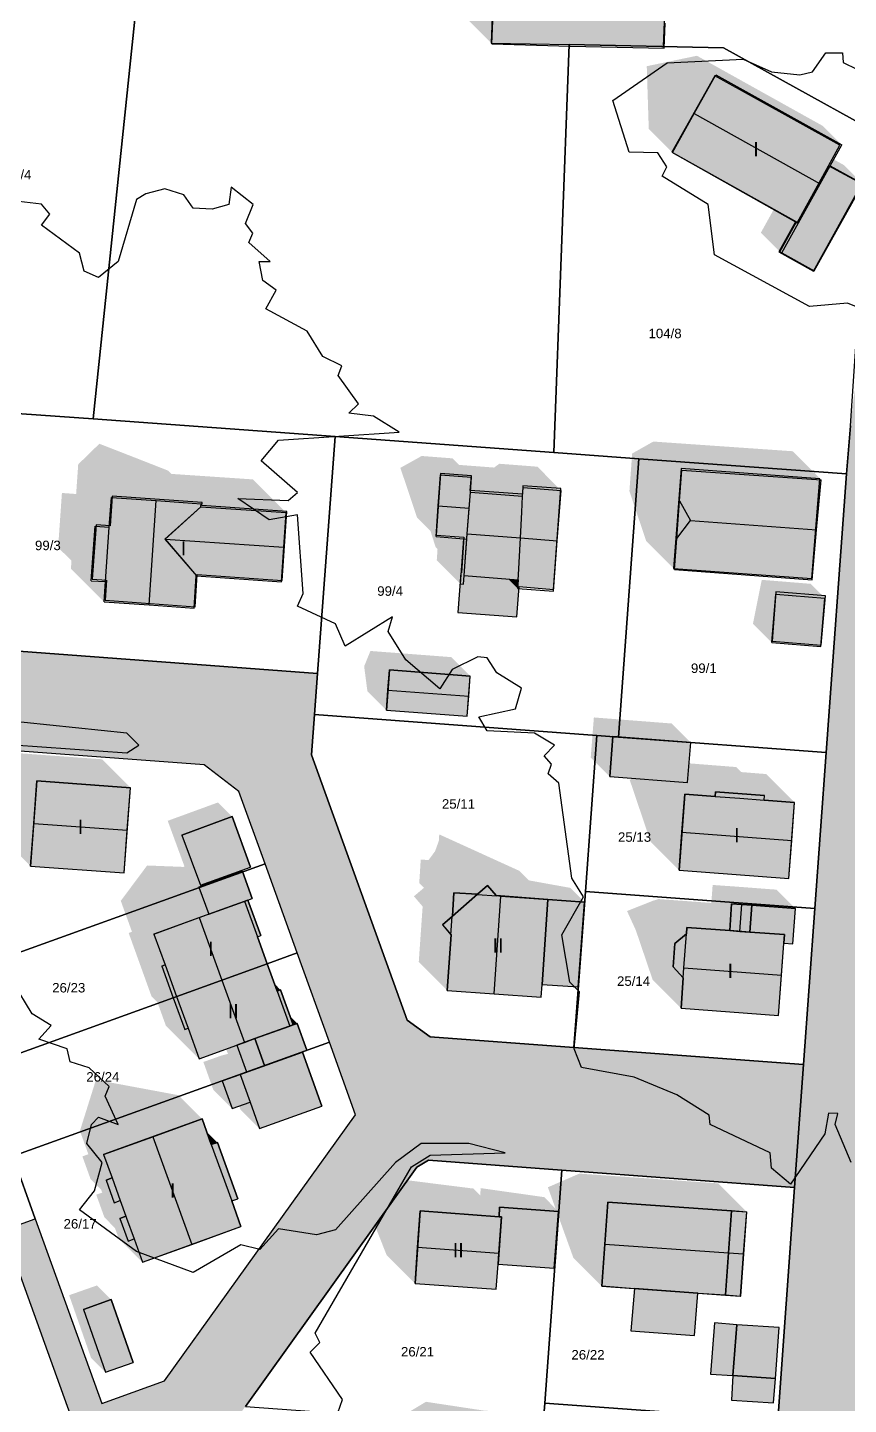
# Model space of a CAD drawing. Header units: millimetres. Extents: x 238 to 3518, y -74 to 2735.
# Drawn here: x 1671 to 1757.6, y 895.7 to 1040.9 of the extents above; entities that cross this region are included whole.
import ezdxf
from ezdxf.enums import TextEntityAlignment as Align

# ---------------------------------------------------------------- set-up
doc = ezdxf.new("R2010")
doc.units = ezdxf.units.MM
for name, color, linetype in [('LP_Flurstueck_bez', 7, 'Continuous'), ('LP_Flurstuecke', 8, 'Continuous'), ('LP_Gebaeude_Dachaufsicht', 9, 'Continuous'), ('LP_Gebaeude_Dachschatten', 253, 'Continuous'), ('LP_Gebaeude_F', 254, 'Continuous'), ('LP_Gebaeude_Geschosszahl', 7, 'Continuous'), ('LP_Gebaeude_Schatten', 7, 'Continuous'), ('LP_Gebaeude_U', 7, 'Continuous'), ('LP_Topographie_Hoehenlinien', 8, 'Continuous'), ('LP_Verkehr_Strassen', 9, 'Continuous')]:
    doc.layers.add(name, color=color, linetype=linetype)
doc.styles.get("Standard").update_dxf_attribs({"font": 'arial.ttf'})

msp = doc.modelspace()

# ---------------------------------------------------------------- hatches: boundary and pattern name
at = {"layer": 'LP_Gebaeude_Dachschatten'}
for points in [[(1717.62, 990.21), (1717.75, 991.92), (1717.75, 991.92), (1717.86, 993.47), (1714.61, 993.72), (1714.36, 990.47)], [(1754.73, 993.22), (1740.04, 994.24), (1739.81, 990.98), (1740.97, 988.91), (1754.25, 987.95)], [(1723.02, 987.08), (1723.16, 989.8), (1723.25, 991.5), (1723.25, 991.5), (1717.75, 991.92), (1717.75, 991.92), (1717.41, 987.51)], [(1726.9, 986.78), (1727.31, 992.09), (1723.3, 992.4), (1723.25, 991.5), (1723.25, 991.5), (1723.16, 989.8), (1723.02, 987.08)], [(1684.61, 991.01), (1679.88, 991.34), (1679.66, 988.21), (1679.26, 982.47), (1679.26, 982.47), (1679.11, 980.34), (1683.86, 980.01)], [(1698.07, 986.1), (1698.31, 989.75), (1689.33, 990.35), (1685.54, 986.95)], [(1739.81, 990.98), (1739.52, 987.03), (1740.97, 988.91)], [(1717.73, 972.51), (1709.2, 973.16), (1709.04, 971.04), (1717.57, 970.39)], [(1681.89, 960.74), (1672.03, 961.46), (1671.69, 956.97), (1681.55, 956.25)], [(1751.64, 955.18), (1751.95, 959.18), (1748.73, 959.43), (1746.15, 959.63), (1743.57, 959.82), (1743.57, 959.82), (1740.36, 960.07), (1740.05, 956.07)], [(1720.96, 949.32), (1720.49, 949.36), (1720.49, 949.35), (1718.5, 949.49), (1718.49, 949.5), (1716.01, 949.67), (1715.85, 947.18), (1715.83, 947.17), (1715.7, 945.23), (1715.71, 945.23), (1715.3, 939.37), (1720.25, 939.02)], [(1745.3, 948.49), (1745.1, 945.67), (1746.16, 945.59), (1746.37, 948.41)], [(1750.56, 940.99), (1750.88, 945.25), (1747.22, 945.51), (1745.1, 945.67), (1740.58, 946), (1740.53, 945.33), (1740.27, 941.74)], [(1691.53, 940.45), (1686.75, 938.73), (1687.96, 935.37), (1689.12, 932.16), (1693.11, 933.6), (1693.91, 933.88)], [(1684.25, 923.94), (1679.06, 922.06), (1679.95, 919.59), (1680.81, 917.21), (1681.41, 915.55), (1681.48, 915.35), (1682.27, 913.16), (1682.27, 913.16), (1683.16, 910.7), (1688.35, 912.58)], [(1745.29, 916.13), (1732.24, 917.05), (1731.92, 912.61), (1744.98, 911.69)], [(1746.89, 916.02), (1745.29, 916.13), (1744.98, 911.69), (1746.57, 911.58)], [(1720.75, 911.67), (1721.03, 915.49), (1720.77, 915.51), (1712.46, 916.12), (1712.18, 912.3)]]:
    msp.add_hatch(color=253, dxfattribs=at).paths.add_polyline_path(points)
at = {"layer": 'LP_Gebaeude_F'}
for points in [[(1719.93, 1039.26), (1728.18, 1039.09), (1738.13, 1038.89), (1738.23, 1041.48), (1738.56, 1049.68), (1728.39, 1050.08), (1727.23, 1050.13), (1720.37, 1050.4)], [(1738.99, 1027.76), (1752.03, 1020.42), (1752.22, 1020.31), (1755.53, 1026.32), (1756.73, 1028.5), (1743.52, 1035.79)], [(1750.27, 1017.25), (1753.95, 1015.22), (1759.02, 1024.4), (1755.53, 1026.32), (1752.22, 1020.31), (1752.03, 1020.42)], [(1714.13, 987.38), (1717.07, 987.17), (1716.8, 983.4), (1716.72, 983.4), (1716.41, 979.21), (1722.65, 978.76), (1722.88, 981.95), (1726.52, 981.65), (1727.3, 992.28), (1723.29, 992.58), (1723.23, 991.68), (1717.73, 992.09), (1717.86, 993.64), (1714.6, 993.88)], [(1739.18, 983.86), (1753.76, 982.79), (1754.6, 993.31), (1739.97, 994.41)], [(1677.86, 982.73), (1679.36, 982.63), (1679.21, 980.5), (1688.7, 979.83), (1688.92, 983.21), (1697.9, 982.58), (1698.4, 989.88), (1689.42, 990.5), (1689.44, 990.83), (1679.97, 991.49), (1679.75, 988.36), (1678.26, 988.47)], [(1749.56, 976.18), (1754.76, 975.78), (1755.21, 980.98), (1749.96, 981.4)], [(1708.88, 968.93), (1717.41, 968.28), (1717.73, 972.51), (1709.2, 973.16)], [(1732.44, 961.92), (1740.65, 961.3), (1740.99, 965.51), (1732.77, 966.15)], [(1671.35, 952.48), (1681.21, 951.76), (1681.89, 960.74), (1672.03, 961.46)], [(1739.75, 952.06), (1751.32, 951.17), (1751.95, 959.18), (1748.73, 959.43), (1748.77, 959.92), (1743.61, 960.32), (1743.57, 959.82), (1740.36, 960.07)], [(1687.32, 955.75), (1689.26, 950.46), (1694.56, 952.38), (1692.63, 957.69)], [(1689.11, 950.26), (1690.15, 947.4), (1694.28, 948.9), (1694.73, 949.06), (1693.7, 951.92)], [(1714.79, 946.29), (1715.71, 945.23), (1715.3, 939.37), (1725.2, 938.67), (1725.31, 939.99), (1725.92, 948.97), (1720.48, 949.36), (1719.56, 950.43), (1718.5, 949.5), (1715.85, 947.18)], [(1715.85, 947.18), (1718.5, 949.5), (1716.01, 949.67)], [(1684.37, 945.31), (1685.55, 942.05), (1685.2, 941.93), (1686.4, 938.6), (1696.32, 942.18), (1695.29, 945.02), (1695.64, 945.15), (1694.28, 948.9), (1690.15, 947.4)], [(1725.31, 939.99), (1729.13, 939.73), (1729.78, 948.68), (1725.92, 948.97)], [(1745.1, 945.67), (1747.22, 945.51), (1747.43, 948.34), (1745.3, 948.49)], [(1747.22, 945.51), (1750.88, 945.25), (1750.81, 944.36), (1751.75, 944.29), (1752.03, 947.99), (1747.43, 948.34)], [(1739.14, 941.85), (1740.2, 940.7), (1739.97, 937.49), (1750.23, 936.73), (1750.88, 945.25), (1747.22, 945.51), (1745.1, 945.67), (1740.58, 946), (1740.53, 945.33), (1739.32, 944.3)], [(1686.4, 938.6), (1687.61, 935.24), (1687.96, 935.37), (1689.12, 932.16), (1693.11, 933.6), (1695.01, 934.28), (1699.06, 935.73), (1697.72, 939.42), (1697.37, 939.29), (1696.32, 942.18)], [(1695.01, 934.28), (1696.02, 931.46), (1700.05, 932.85), (1700.51, 933.06), (1699.49, 935.89), (1699.06, 935.73)], [(1693.11, 933.6), (1694.13, 930.78), (1696.02, 931.46), (1695.01, 934.28)], [(1691.58, 929.82), (1692.62, 926.91), (1694.5, 927.58), (1695.5, 924.8), (1702.09, 927.16), (1700.05, 932.85)], [(1679.06, 922.06), (1679.95, 919.59), (1679.32, 919.37), (1680.18, 916.98), (1680.81, 917.21), (1681.41, 915.55), (1680.78, 915.33), (1681.64, 912.94), (1682.27, 913.16), (1683.16, 910.7), (1693.54, 914.46), (1692.57, 917.17), (1693.21, 917.4), (1691.06, 923.34), (1690.42, 923.11), (1689.45, 925.82)], [(1720.67, 910.52), (1726.59, 910.08), (1727.03, 916.07), (1720.83, 916.52), (1720.77, 915.51), (1721.03, 915.49)], [(1731.6, 908.21), (1735.05, 907.95), (1741.72, 907.46), (1744.66, 907.26), (1745.3, 916.11), (1732.24, 917.05)], [(1711.91, 908.47), (1720.47, 907.85), (1720.67, 910.52), (1721.03, 915.49), (1720.77, 915.51), (1712.46, 916.12)], [(1744.66, 907.26), (1746.26, 907.14), (1746.9, 915.99), (1745.3, 916.11)], [(1734.67, 903.48), (1741.37, 902.97), (1741.72, 907.46), (1735.05, 907.95)], [(1676.92, 905.73), (1679.24, 899.1), (1682.18, 900.13), (1679.86, 906.76)], [(1743.08, 898.92), (1745.44, 898.75), (1745.85, 904.11), (1743.5, 904.32)], [(1745.44, 898.75), (1749.94, 898.45), (1750.33, 903.83), (1745.85, 904.11)], [(1745.27, 896.17), (1749.71, 895.87), (1749.94, 898.45), (1745.44, 898.75)]]:
    msp.add_hatch(color=254, dxfattribs=at).paths.add_polyline_path(points)
at = {"layer": 'LP_Gebaeude_Schatten'}
for points in [[(1726.03, 1085.9), (1726.07, 1098.79), (1727.54, 1101.64), (1730.69, 1101.53), (1737.66, 1098.88), (1743.66, 1092.88), (1739.19, 1093.03), (1736.04, 1093.14), (1731.57, 1093.29), (1731.02, 1077.02), (1729.7, 1077.06), (1729.68, 1076.61), (1728.53, 1049.91), (1727.39, 1049.96), (1720.49, 1050.26), (1720.01, 1039.18), (1716.51, 1042.68), (1712.99, 1057.76), (1719.89, 1057.46), (1721.03, 1057.41), (1725.72, 1057.24), (1726.51, 1075.66), (1727.41, 1075.6), (1727.95, 1083.98), (1723.46, 1084.27), (1723.6, 1086.41), (1723.63, 1086.8), (1725.95, 1085.98), (1726.03, 1085.9)], [(1736.35, 1036.82), (1741.64, 1037.92), (1754.92, 1030.52), (1756.92, 1028.52), (1743.64, 1035.92), (1741.35, 1031.82), (1739.06, 1027.71), (1736.56, 1030.21), (1736.35, 1036.82)], [(1759.13, 1024.4), (1755.69, 1026.32), (1756.07, 1026.99), (1757.13, 1026.4), (1759.13, 1024.4)], [(1754.63, 1024.41), (1755.69, 1026.32), (1752.34, 1020.31), (1754.63, 1024.41)], [(1749.76, 1021.74), (1752.14, 1020.42), (1750.38, 1017.26), (1748.38, 1019.26), (1749.76, 1021.74)], [(1678.61, 997.01), (1682.23, 995.6), (1685.85, 994.18), (1685.85, 994.18), (1686.2, 993.83), (1694.81, 993.25), (1698.31, 989.75), (1689.33, 990.35), (1689.33, 990.35), (1689.35, 990.68), (1684.61, 991.01), (1679.88, 991.34), (1679.66, 988.21), (1678.16, 988.32), (1677.76, 982.57), (1679.26, 982.47), (1679.11, 980.34), (1675.61, 983.84), (1675.67, 984.67), (1674.26, 986.07), (1674.66, 991.82), (1676.16, 991.71), (1676.38, 994.84), (1678.61, 997.01), (1678.61, 997.01), (1678.61, 997.01), (1678.61, 997.01)], [(1734.52, 992.03), (1734.81, 995.98), (1737.04, 997.24), (1751.73, 996.22), (1754.73, 993.22), (1740.04, 994.24), (1739.28, 983.76), (1736.28, 986.76), (1734.52, 992.03)], [(1715.86, 995.47), (1716.55, 994.78), (1720.25, 994.5), (1720.8, 994.9), (1724.81, 994.59), (1727.31, 992.09), (1723.3, 992.4), (1723.25, 991.5), (1717.75, 991.92), (1717.86, 993.47), (1714.61, 993.72), (1714.36, 990.47), (1714.12, 987.22), (1717.05, 986.98), (1716.7, 982.24), (1714.2, 984.74), (1714.28, 985.89), (1714.08, 986.1), (1713.54, 987.8), (1712.12, 989.22), (1710.36, 994.47), (1712.61, 995.72), (1715.86, 995.47)], [(1722.79, 982.66), (1722.81, 982.66), (1722.74, 981.75), (1721.75, 982.74), (1722.79, 982.66)], [(1748.48, 982.66), (1753.64, 982.24), (1755.14, 980.74), (1749.98, 981.16), (1749.55, 976.04), (1747.55, 978.04), (1748.48, 982.66)], [(1706.54, 973.54), (1707.2, 975.16), (1715.73, 974.51), (1717.73, 972.51), (1709.2, 973.16), (1708.88, 968.93), (1706.88, 970.93), (1706.54, 973.54)], [(1730.77, 968.15), (1738.99, 967.51), (1740.99, 965.51), (1732.77, 966.15), (1732.44, 961.92), (1730.44, 963.92), (1730.77, 968.15)], [(1681.89, 960.74), (1672.03, 961.46), (1671.35, 952.48), (1668.35, 955.48), (1665.69, 962.97), (1669.03, 964.46), (1678.89, 963.74), (1681.89, 960.74)], [(1746.31, 962.39), (1748.95, 962.18), (1751.95, 959.18), (1748.73, 959.43), (1748.77, 959.92), (1743.61, 960.32), (1743.57, 959.82), (1743.57, 959.82), (1740.36, 960.07), (1740.05, 956.07), (1739.75, 952.06), (1736.75, 955.06), (1734.55, 961.57), (1734.86, 961.74), (1740.65, 961.3), (1740.81, 963.31), (1745.77, 962.92), (1746.31, 962.39)], [(1685.82, 957.25), (1691.13, 959.19), (1692.63, 957.69), (1687.32, 955.75), (1689.26, 950.46), (1693.59, 952.03), (1693.7, 951.92), (1689.11, 950.26), (1690.15, 947.4), (1684.37, 945.31), (1685.55, 942.05), (1685.2, 941.93), (1686.4, 938.6), (1687.61, 935.24), (1687.96, 935.37), (1689.12, 932.16), (1685.62, 935.66), (1684.73, 938.13), (1684.11, 938.74), (1682.9, 942.1), (1681.7, 945.43), (1682.05, 945.55), (1680.87, 948.81), (1683.65, 952.54), (1687.47, 952.39), (1687.59, 952.43), (1685.82, 957.25)], [(1712.51, 953.17), (1713.33, 953.11), (1713.99, 954), (1714, 953.99), (1714.11, 954.29), (1714.42, 955.15), (1714.46, 955.82), (1722.92, 951.97), (1723.92, 950.97), (1728.28, 950.18), (1729.78, 948.68), (1725.92, 948.97), (1720.96, 949.32), (1720.49, 949.36), (1720.48, 949.36), (1719.56, 950.43), (1718.5, 949.5), (1718.49, 949.5), (1716.01, 949.67), (1715.85, 947.18), (1715.83, 947.17), (1714.79, 946.29), (1715.7, 945.23), (1715.71, 945.23), (1715.3, 939.37), (1712.3, 942.37), (1712.71, 948.23), (1712.7, 948.23), (1711.79, 949.29), (1712.83, 950.17), (1712.85, 950.18), (1712.35, 950.68), (1712.51, 953.17)], [(1744.37, 950.41), (1745.43, 950.34), (1750.03, 949.99), (1752.03, 947.99), (1747.43, 948.34), (1745.3, 948.49), (1745.1, 945.67), (1740.58, 946), (1740.53, 945.33), (1739.32, 944.3), (1739.14, 941.85), (1740.2, 940.7), (1739.97, 937.49), (1736.97, 940.49), (1735.2, 945.7), (1734.27, 947.74), (1737.03, 948.83), (1737.58, 949), (1742.1, 948.67), (1743.16, 948.59), (1743.3, 950.49), (1744.37, 950.41)], [(1690.88, 947.66), (1694.28, 948.9), (1693.93, 948.77), (1690.88, 947.66)], [(1689.29, 939.64), (1696.32, 942.18), (1691.53, 940.45), (1689.29, 939.64)], [(1697.37, 939.29), (1697.09, 940.06), (1697.72, 939.42), (1697.37, 939.29)], [(1699.06, 935.73), (1698.73, 936.65), (1699.49, 935.89), (1699.06, 935.73)], [(1689.58, 931.82), (1691.46, 932.49), (1692.22, 932.69), (1692.13, 932.78), (1691.98, 933.19), (1693.11, 933.6), (1694.13, 930.78), (1696.02, 931.46), (1700.05, 932.85), (1693.46, 930.49), (1691.58, 929.82), (1692.62, 926.91), (1690.62, 928.91), (1689.58, 931.82)], [(1695.01, 934.28), (1693.11, 933.6), (1693.91, 933.88), (1695.01, 934.28)], [(1676.56, 924.56), (1678.25, 929.94), (1686.95, 928.32), (1689.45, 925.82), (1684.25, 923.94), (1679.06, 922.06), (1679.95, 919.59), (1679.32, 919.37), (1680.18, 916.98), (1680.81, 917.21), (1681.41, 915.55), (1680.78, 915.33), (1681.64, 912.94), (1682.27, 913.16), (1683.16, 910.7), (1680.66, 913.2), (1680.25, 914.32), (1679.14, 915.44), (1678.28, 917.83), (1678.91, 918.05), (1678.79, 918.37), (1677.68, 919.48), (1676.82, 921.87), (1677.45, 922.09), (1676.56, 924.56)], [(1693.37, 927.17), (1694.5, 927.58), (1695.5, 924.8), (1693.5, 926.8), (1693.37, 927.17)], [(1690.42, 923.11), (1689.93, 924.47), (1691.06, 923.34), (1690.42, 923.11)], [(1718.79, 917.74), (1718.83, 918.52), (1725.53, 917.57), (1726.73, 916.36), (1725.92, 918.61), (1729.24, 920.05), (1742.29, 919.13), (1743.89, 919.02), (1746.89, 916.02), (1745.29, 916.13), (1732.24, 917.05), (1731.61, 908.17), (1728.61, 911.17), (1727, 915.63), (1727.03, 916.07), (1720.83, 916.52), (1720.77, 915.51), (1712.46, 916.12), (1712.18, 912.3), (1711.91, 908.47), (1708.91, 911.47), (1706.18, 918.3), (1708.96, 919.62), (1717.77, 918.51), (1718.03, 918.49), (1718.79, 917.74)], [(1678.36, 908.26), (1679.86, 906.76), (1676.92, 905.73), (1679.24, 899.1), (1677.74, 900.6), (1675.42, 907.23), (1678.36, 908.26)], [(1703.11, 889.61), (1705.45, 892.41), (1711.68, 891.96), (1712.37, 891.91), (1711.37, 894.98), (1713.06, 895.99), (1719.12, 895.07), (1722.11, 894.85), (1723.61, 893.35), (1720.62, 893.57), (1715.06, 893.99), (1714.87, 891.48), (1714.68, 888.96), (1708.45, 889.41), (1708.11, 884.61), (1707.76, 879.8), (1704.76, 882.8), (1703.11, 889.61)]]:
    msp.add_hatch(color=7, dxfattribs=at).paths.add_polyline_path(points)
at = {"layer": 'LP_Verkehr_Strassen'}
msp.add_hatch(color=9, dxfattribs=at).paths.add_polyline_path([(1748.2, 866.63), (1755.36, 866.09), (1757.53, 865.93), (1757.86, 870.52), (1759.64, 895.34), (1760.9, 912.83), (1761.98, 927.79), (1762.41, 933.77), (1765.06, 970.61), (1766.73, 993.77), (1773.19, 1008.89), (1770.64, 1012.56), (1772.74, 1016.14), (1762.09, 1014.19), (1761.55, 1013.35), (1760.68, 1011.55), (1759.93, 1009.67), (1759.34, 1007.79), (1758.86, 1005.82), (1758.18, 1001.92), (1757.84, 998.89), (1757.41, 993.82), (1755.26, 964.45), (1754.06, 948), (1752.87, 931.55), (1751.94, 918.59), (1750.17, 894.05), (1748.41, 869.5), (1748.37, 868.96)])
h = msp.add_hatch(color=9, dxfattribs=at)
h.paths.add_polyline_path([(1539.64, 982.84), (1540.02, 980.47), (1540.45, 977.77), (1567.73, 975.74), (1575.39, 954.5), (1579.62, 956.01), (1586.74, 936.27), (1593.85, 916.52), (1597.16, 907.33), (1600.96, 896.77), (1596.73, 895.25), (1603.85, 875.51), (1624.78, 873.98), (1625.11, 878.47), (1645.04, 877.02), (1664.98, 875.57), (1684.93, 874.12), (1684.64, 870.13), (1708.26, 868.41), (1708.55, 872.4), (1700.38, 872.99), (1690.94, 891.23), (1694.01, 895.5), (1712.11, 920.74), (1713.31, 921.47), (1727.38, 920.42), (1751.94, 918.59), (1752.87, 931.55), (1728.65, 933.35), (1713.52, 934.48), (1711.06, 936.24), (1700.98, 964.2), (1701.3, 968.47), (1701.62, 972.79), (1665.38, 975.49), (1665.14, 973.51), (1645.52, 974.97), (1625.38, 976.46), (1625, 976.49), (1605.25, 977.96), (1585.11, 979.46), (1582.49, 979.66), (1560.56, 981.29)])
h.paths.add_polyline_path([(1588.84, 961.41), (1589.52, 970.61), (1618.16, 968.48), (1649.82, 966.12), (1654.08, 954.32), (1653.3, 950.58), (1658.47, 952.44), (1653.64, 965.84), (1689.65, 963.16), (1693.33, 960.35), (1696.09, 952.71), (1699.48, 943.32), (1702.87, 933.9), (1705.62, 926.26), (1685.48, 898.19), (1678.87, 895.81), (1671.85, 915.29), (1666.68, 913.42), (1669.66, 911.03), (1675.58, 894.62), (1649.45, 885.21), (1648.12, 885.3), (1621.18, 887.26), (1610.5, 895.37), (1607.62, 903.38), (1600.5, 923.12), (1593.38, 942.87), (1595.27, 943.55)], flags=0)

# ---------------------------------------------------------------- linework, layer by layer
at = {"layer": 'LP_Flurstuecke', "color": 8}
for points in [[(1631, 1003.11), (1647.52, 1001.88), (1668.44, 1000.32), (1677.95, 999.63), (1684.05, 1057.98), (1685.78, 1076.14), (1681.86, 1076.84), (1676.08, 1077.91), (1676.2, 1078.51), (1657.87, 1072.7), (1645.9, 1069.29)], [(1726.55, 996.07), (1735.53, 995.42), (1757.41, 993.82), (1757.84, 998.89), (1758.84, 1013.56), (1765.24, 1019.14), (1765.47, 1019.52), (1768.67, 1025.36), (1767.32, 1026.11), (1744.44, 1038.76), (1728.18, 1039.09)], [(1665.38, 975.49), (1701.62, 972.79), (1703.48, 997.76), (1677.95, 999.63), (1668.44, 1000.32), (1666.08, 981.46)], [(1701.3, 968.47), (1731.1, 966.25), (1733.36, 966.08), (1735.53, 995.42), (1726.55, 996.07), (1703.48, 997.76), (1701.62, 972.79)], [(1733.36, 966.08), (1755.26, 964.45), (1757.41, 993.82), (1735.53, 995.42)], [(1700.98, 964.2), (1711.06, 936.24), (1713.52, 934.48), (1728.65, 933.35), (1729.87, 949.8), (1731.1, 966.25), (1701.3, 968.47)], [(1653.64, 965.84), (1658.47, 952.44), (1662.71, 940.68), (1696.09, 952.71), (1693.33, 960.35), (1689.65, 963.16)], [(1729.87, 949.8), (1754.06, 948), (1755.26, 964.45), (1733.36, 966.08), (1731.1, 966.25)], [(1662.71, 940.68), (1665.17, 933.86), (1666.09, 931.27), (1686.4, 938.6), (1696.32, 942.18), (1699.48, 943.32), (1696.09, 952.71)], [(1728.65, 933.35), (1752.87, 931.55), (1754.06, 948), (1729.87, 949.8)], [(1666.09, 931.27), (1669.48, 921.88), (1702.87, 933.9), (1699.48, 943.32), (1696.32, 942.18), (1686.4, 938.6)], [(1634.6, 922.85), (1637.71, 914.21), (1641.28, 904.27), (1666.68, 913.42), (1671.85, 915.29), (1669.48, 921.88), (1666.09, 931.27), (1665.17, 933.86)], [(1669.48, 921.88), (1671.85, 915.29), (1678.87, 895.81), (1685.48, 898.19), (1705.62, 926.26), (1702.87, 933.9)], [(1694.01, 895.5), (1725.4, 893.22), (1725.59, 895.84), (1727.38, 920.42), (1713.31, 921.47), (1712.11, 920.74)], [(1725.59, 895.84), (1750.17, 894.05), (1751.94, 918.59), (1727.38, 920.42)], [(1641.28, 904.27), (1648.12, 885.3), (1649.45, 885.21), (1675.58, 894.62), (1669.66, 911.03), (1666.68, 913.42)], [(1723.81, 871.29), (1728.48, 870.95), (1748.41, 869.5), (1750.17, 894.05), (1725.59, 895.84), (1725.4, 893.22)]]:
    msp.add_lwpolyline(points, close=True, dxfattribs=at)
for points in [[(1684.05, 1057.98), (1677.95, 999.63), (1703.48, 997.76), (1726.55, 996.07), (1728.18, 1039.09), (1744.44, 1038.76), (1767.32, 1026.11), (1768.67, 1025.36), (1772.52, 1032.74), (1770.8, 1033.64), (1765.1, 1036.62), (1764.14, 1037.11), (1761.78, 1054.71)], [(1757.84, 998.89), (1757.41, 993.82), (1755.26, 964.45), (1754.06, 948), (1752.87, 931.55), (1751.94, 918.59), (1750.17, 894.05), (1748.41, 869.5), (1748.37, 868.96), (1748.2, 866.63), (1755.36, 866.09), (1757.53, 865.93), (1757.86, 870.52)], [(1694.01, 895.5), (1712.11, 920.74), (1713.31, 921.47), (1727.38, 920.42), (1751.94, 918.59), (1752.87, 931.55), (1728.65, 933.35), (1713.52, 934.48), (1711.06, 936.24), (1700.98, 964.2), (1701.3, 968.47), (1701.62, 972.79), (1665.38, 975.49), (1665.14, 973.51), (1645.52, 974.97), (1625.38, 976.46), (1625, 976.49), (1605.25, 977.96), (1585.11, 979.46), (1582.49, 979.66), (1560.56, 981.29), (1539.64, 982.84)]]:
    msp.add_lwpolyline(points, dxfattribs=at)
at = {"layer": 'LP_Gebaeude_Dachaufsicht', "color": 9}
for p, q in [((1720.01, 1039.18, 81.94), (1720.49, 1050.26, 87.14)), ((1738.17, 1038.72, 82.07), (1738.29, 1041.34, 83.3)), ((1720.01, 1039.18, 81.94), (1728.27, 1038.94, 81.98)), ((1728.27, 1038.94, 81.98), (1738.17, 1038.72, 82.07)), ((1741.35, 1031.82, 84.11), (1743.64, 1035.92, 80.29)), ((1743.64, 1035.92, 80.29), (1756.92, 1028.52, 80.29)), ((1739.06, 1027.71, 80.29), (1741.35, 1031.82, 84.11)), ((1741.35, 1031.82, 84.11), (1754.63, 1024.41, 84.11)), ((1755.69, 1026.32, 82.34), (1756.92, 1028.52, 80.29)), ((1739.06, 1027.71, 80.29), (1752.14, 1020.42, 80.29)), ((1752.34, 1020.31, 79.79), (1755.69, 1026.32, 79.79)), ((1754.63, 1024.41, 84.11), (1755.69, 1026.32, 82.34)), ((1755.69, 1026.32, 79.79), (1759.13, 1024.4, 79.79)), ((1752.34, 1020.31, 80.29), (1754.63, 1024.41, 84.11)), ((1754.01, 1015.23, 79.79), (1759.13, 1024.4, 79.79)), ((1750.38, 1017.26, 79.79), (1752.14, 1020.42, 79.79)), ((1750.58, 1017.15, 79.79), (1752.34, 1020.31, 79.79)), ((1752.14, 1020.42, 79.79), (1752.34, 1020.31, 79.79)), ((1752.14, 1020.42, 80.29), (1752.34, 1020.31, 80.29)), ((1750.38, 1017.26, 79.79), (1750.58, 1017.15, 79.79)), ((1750.58, 1017.15, 79.79), (1754.01, 1015.23, 79.79)), ((1714.36, 990.47, 81.81), (1714.61, 993.72, 79.11)), ((1714.61, 993.72, 79.11), (1717.86, 993.47, 79.11)), ((1717.75, 991.92, 80.4), (1717.86, 993.47, 79.11)), ((1739.81, 990.98, 83.44), (1740.04, 994.24, 80.67)), ((1740.04, 994.24, 80.67), (1754.73, 993.22, 80.67)), ((1754.25, 987.95, 85.12), (1754.73, 993.22, 80.67)), ((1717.41, 987.51, 84.1), (1717.75, 991.92, 80.4)), ((1717.62, 990.21, 81.81), (1717.75, 991.92, 80.4)), ((1717.75, 991.92, 80.4), (1717.75, 991.92, 80.4)), ((1717.75, 991.92, 80.4), (1723.25, 991.5, 80.4)), ((1717.75, 991.92, 80.4), (1717.75, 991.92, 80.4)), ((1723.25, 991.5, 80.38), (1723.3, 992.4, 79.62)), ((1723.3, 992.4, 79.62), (1727.31, 992.09, 79.62)), ((1726.9, 986.78, 84.12), (1727.31, 992.09, 79.62)), ((1679.66, 988.21, 80.78), (1679.88, 991.34, 80.78)), ((1679.88, 991.34, 80.78), (1684.61, 991.01, 84.17)), ((1683.86, 980.01, 84.17), (1684.61, 991.01, 84.17)), ((1683.86, 980.01, 84.17), (1684.61, 991.01, 84.16)), ((1684.61, 991.01, 84.16), (1689.35, 990.68, 80.78)), ((1685.53, 986.95, 83.31), (1689.33, 990.35, 80.78)), ((1685.54, 986.95, 83.31), (1689.33, 990.35, 80.78)), ((1689.33, 990.35, 80.78), (1689.35, 990.68, 80.78)), ((1689.33, 990.35, 80.78), (1698.31, 989.75, 80.78)), ((1714.12, 987.22, 79.11), (1714.36, 990.47, 81.81)), ((1714.36, 990.47, 81.81), (1717.62, 990.21, 81.81)), ((1717.41, 987.51, 79.57), (1717.62, 990.21, 81.81)), ((1723.16, 989.8, 81.82), (1723.25, 991.5, 80.4)), ((1723.16, 989.8, 81.82), (1723.25, 991.5, 80.38)), ((1723.25, 991.5, 80.4), (1723.25, 991.5, 80.4)), ((1723.25, 991.5, 80.38), (1723.25, 991.5, 80.38)), ((1739.52, 987.03, 83.44), (1739.81, 990.98, 83.44)), ((1739.81, 990.98, 83.44), (1740.97, 988.91, 85.12)), ((1698.07, 986.1, 83.31), (1698.31, 989.75, 80.78)), ((1723.02, 987.08, 84.1), (1723.16, 989.8, 81.82)), ((1723.02, 987.08, 84.12), (1723.16, 989.8, 81.82)), ((1739.52, 987.03, 83.44), (1740.97, 988.91, 85.12)), ((1740.97, 988.91, 85.12), (1754.25, 987.95, 85.12)), ((1677.76, 982.57, 80.78), (1678.16, 988.32, 80.78)), ((1678.16, 988.32, 80.78), (1679.66, 988.21, 80.78)), ((1679.26, 982.47, 80.78), (1679.66, 988.21, 80.78)), ((1717.08, 983.1, 80.4), (1717.41, 987.51, 84.1)), ((1717.37, 986.96, 79.11), (1717.41, 987.51, 79.57)), ((1717.41, 987.51, 84.1), (1723.02, 987.08, 84.1)), ((1753.78, 982.67, 80.67), (1754.25, 987.95, 85.12)), ((1685.53, 986.95, 83.31), (1688.84, 983.07, 80.78)), ((1685.54, 986.95, 83.31), (1698.07, 986.1, 83.31)), ((1685.54, 986.95, 83.31), (1688.84, 983.07, 80.78)), ((1697.82, 982.44, 80.78), (1698.07, 986.1, 83.31)), ((1714.12, 987.22, 79.11), (1717.05, 986.98, 79.11)), ((1716.7, 982.24, 79.65), (1717.05, 986.98, 79.65)), ((1717.05, 986.98, 79.65), (1717.37, 986.96, 79.65)), ((1717.05, 986.98, 79.11), (1717.37, 986.96, 79.11)), ((1717.08, 983.1, 79.65), (1717.37, 986.96, 79.65)), ((1722.82, 983.2, 80.84), (1723.02, 987.08, 84.12)), ((1722.82, 983.2, 80.84), (1723.02, 987.08, 84.09)), ((1723.02, 987.08, 84.09), (1723.02, 987.08, 84.1)), ((1723.02, 987.08, 84.12), (1726.9, 986.78, 84.12)), ((1726.5, 981.46, 79.62), (1726.9, 986.78, 84.12)), ((1739.28, 983.76, 80.67), (1739.52, 987.03, 83.44)), ((1688.61, 979.68, 80.78), (1688.82, 983.07, 80.79)), ((1688.82, 983.07, 80.79), (1688.84, 983.07, 80.78)), ((1688.84, 983.07, 80.78), (1697.82, 982.44, 80.78)), ((1717.01, 982.2, 79.65), (1717.08, 983.1, 79.65)), ((1717.08, 983.1, 80.4), (1722.79, 982.66, 80.4)), ((1717.08, 983.1, 80.4), (1717.08, 983.1, 80.4)), ((1722.79, 982.66, 80.4), (1722.82, 983.2, 80.84)), ((1722.79, 982.66, 80.39), (1722.82, 983.2, 80.84)), ((1739.28, 983.76, 80.67), (1753.78, 982.67, 80.67)), ((1677.76, 982.57, 80.78), (1679.26, 982.47, 80.78)), ((1679.11, 980.34, 80.78), (1679.26, 982.47, 80.78)), ((1679.26, 982.47, 80.78), (1679.26, 982.47, 80.78)), ((1716.7, 982.24, 79.65), (1717.01, 982.2, 79.65)), ((1722.74, 981.75, 79.62), (1722.81, 982.66, 80.39)), ((1722.74, 981.75, 79.62), (1726.5, 981.46, 79.62)), ((1722.79, 982.66, 80.39), (1722.81, 982.66, 80.39)), ((1679.11, 980.34, 80.78), (1683.86, 980.01, 84.17)), ((1683.86, 980.01, 84.17), (1688.61, 979.68, 80.78)), ((1749.55, 976.04, 78.95), (1749.98, 981.16, 78.95)), ((1749.98, 981.16, 78.95), (1755.14, 980.74, 78.95)), ((1754.72, 975.64, 78.95), (1755.14, 980.74, 78.95)), ((1749.55, 976.04, 78.95), (1754.72, 975.64, 78.95)), ((1709.04, 971.04, 79.09), (1709.2, 973.16, 78.52)), ((1709.2, 973.16, 78.52), (1717.73, 972.51, 78.52)), ((1717.57, 970.39, 79.09), (1717.73, 972.51, 78.52)), ((1708.88, 968.93, 78.52), (1709.04, 971.04, 79.09)), ((1709.04, 971.04, 79.09), (1717.57, 970.39, 79.09)), ((1717.41, 968.28, 78.52), (1717.57, 970.39, 79.09)), ((1708.88, 968.93, 78.52), (1717.41, 968.28, 78.52)), ((1732.44, 961.92, 79.05), (1732.77, 966.15, 79.05)), ((1732.77, 966.15, 79.05), (1740.99, 965.51, 79.05)), ((1740.65, 961.3, 79.05), (1740.99, 965.51, 79.05)), ((1671.69, 956.97, 83.64), (1672.03, 961.46, 79.25)), ((1672.03, 961.46, 79.25), (1681.89, 960.74, 79.25)), ((1732.44, 961.92, 79.05), (1740.65, 961.3, 79.05)), ((1681.55, 956.25, 83.64), (1681.89, 960.74, 79.25)), ((1740.05, 956.07, 84.28), (1740.36, 960.07, 80.3)), ((1740.36, 960.07, 80.3), (1743.57, 959.82, 80.3)), ((1743.57, 959.82, 80.3), (1743.61, 960.32, 80.3)), ((1743.57, 959.82, 80.3), (1743.57, 959.82, 80.3)), ((1743.57, 959.82, 80.3), (1746.15, 959.63, 80.3)), ((1743.61, 960.32, 80.3), (1748.77, 959.92, 80.3)), ((1748.73, 959.43, 80.3), (1748.77, 959.92, 80.3)), ((1746.15, 959.63, 80.3), (1748.73, 959.43, 80.3)), ((1746.15, 959.63, 80.3), (1748.73, 959.43, 80.3)), ((1748.73, 959.43, 80.3), (1751.95, 959.18, 80.3)), ((1751.64, 955.18, 84.28), (1751.95, 959.18, 80.3)), ((1671.35, 952.48, 79.25), (1671.69, 956.97, 83.64)), ((1671.69, 956.97, 83.64), (1681.55, 956.25, 83.64)), ((1687.32, 955.75, 77.75), (1692.63, 957.69, 77.75)), ((1692.63, 957.69, 77.75), (1694.56, 952.38, 77.75)), ((1681.21, 951.76, 79.25), (1681.55, 956.25, 83.64)), ((1687.32, 955.75, 77.75), (1689.26, 950.46, 77.75)), ((1739.75, 952.06, 80.3), (1740.05, 956.07, 84.28)), ((1740.05, 956.07, 84.28), (1751.64, 955.18, 84.28)), ((1751.32, 951.17, 80.3), (1751.64, 955.18, 84.28)), ((1671.35, 952.48, 79.25), (1681.21, 951.76, 79.25)), ((1689.11, 950.26, 78.14), (1693.7, 951.92, 78.14)), ((1689.26, 950.46, 77.75), (1694.56, 952.38, 77.75)), ((1693.7, 951.92, 78.14), (1694.73, 949.06, 78.14)), ((1739.75, 952.06, 80.3), (1751.32, 951.17, 80.3)), ((1689.11, 950.26, 78.14), (1690.15, 947.4, 78.14)), ((1715.85, 947.18, 80.62), (1716.01, 949.67, 80.62)), ((1715.85, 947.18, 79.9), (1716.01, 949.67, 79.89)), ((1716.01, 949.67, 80.62), (1718.5, 949.5, 80.62)), ((1716.01, 949.67, 79.89), (1718.49, 949.5, 82.35)), ((1718.5, 949.5, 79.89), (1719.56, 950.43, 79.89)), ((1719.56, 950.43, 79.89), (1720.48, 949.36, 79.89)), ((1689.15, 947.04, 83.22), (1693.93, 948.77, 80.5)), ((1690.15, 947.4, 78.14), (1694.28, 948.9, 78.14)), ((1693.93, 948.77, 80.5), (1694.28, 948.9, 80.5)), ((1693.93, 948.77, 80.5), (1695.29, 945.02, 80.5)), ((1694.28, 948.9, 78.14), (1694.73, 949.06, 78.14)), ((1694.28, 948.9, 80.5), (1695.64, 945.15, 80.5)), ((1715.85, 947.18, 80.62), (1718.5, 949.5, 80.62)), ((1718.49, 949.5, 82.35), (1718.5, 949.49, 82.36)), ((1718.49, 949.5, 79.89), (1718.5, 949.5, 79.89)), ((1718.49, 949.5, 79.89), (1718.5, 949.49, 79.89)), ((1718.5, 949.49, 82.36), (1720.49, 949.35, 84.32)), ((1718.5, 949.49, 79.89), (1720.49, 949.35, 79.89)), ((1720.25, 939.02, 84.79), (1720.96, 949.32, 84.79)), ((1720.48, 949.36, 79.89), (1720.49, 949.36, 79.89)), ((1720.49, 949.36, 79.89), (1720.49, 949.35, 79.89)), ((1720.49, 949.35, 84.32), (1720.49, 949.36, 84.32)), ((1720.49, 949.36, 84.32), (1720.96, 949.32, 84.79)), ((1720.49, 949.35, 79.89), (1720.49, 949.35, 79.89)), ((1720.96, 949.32, 84.79), (1725.92, 948.97, 79.89)), ((1725.31, 939.99, 79.87), (1725.92, 948.97, 79.89)), ((1725.31, 939.99, 78.41), (1725.92, 948.97, 78.41)), ((1725.92, 948.97, 78.41), (1729.78, 948.68, 78.41)), ((1729.13, 939.73, 78.41), (1729.78, 948.68, 78.41)), ((1745.1, 945.67, 79.12), (1745.3, 948.49, 79.12)), ((1745.3, 948.49, 79.12), (1746.37, 948.41, 79.41)), ((1746.16, 945.59, 79.41), (1746.37, 948.41, 79.41)), ((1746.37, 948.41, 79.41), (1747.43, 948.34, 79.12)), ((1747.22, 945.51, 79.12), (1747.43, 948.34, 79.12)), ((1747.43, 948.34, 79.12), (1752.03, 947.99, 79.12)), ((1684.37, 945.31, 80.5), (1689.15, 947.04, 83.22)), ((1689.15, 947.04, 83.22), (1691.53, 940.45, 83.22)), ((1714.79, 946.29, 79.89), (1715.83, 947.17, 79.89)), ((1715.7, 945.23, 79.89), (1715.83, 947.17, 79.89)), ((1715.83, 947.17, 79.89), (1715.85, 947.18, 79.9)), ((1751.75, 944.29, 79.12), (1752.03, 947.99, 79.12)), ((1684.37, 945.31, 80.5), (1685.55, 942.05, 80.5)), ((1714.79, 946.29, 79.89), (1715.7, 945.23, 79.89)), ((1715.3, 939.37, 79.89), (1715.71, 945.23, 79.9)), ((1715.7, 945.23, 79.89), (1715.71, 945.23, 79.9)), ((1739.32, 944.3, 80.37), (1740.53, 945.33, 80.37)), ((1740.27, 941.74, 84.62), (1740.53, 945.33, 81.04)), ((1740.27, 941.74, 80.37), (1740.53, 945.33, 80.37)), ((1740.53, 945.33, 81.04), (1740.58, 946, 80.37)), ((1740.58, 946, 80.37), (1745.1, 945.67, 80.37)), ((1745.1, 945.67, 79.12), (1746.16, 945.59, 79.41)), ((1745.1, 945.67, 80.37), (1747.22, 945.51, 80.37)), ((1746.16, 945.59, 79.41), (1747.22, 945.51, 79.12)), ((1747.22, 945.51, 80.37), (1750.88, 945.25, 80.37)), ((1747.22, 945.51, 79.12), (1750.88, 945.25, 79.12)), ((1750.56, 940.99, 84.62), (1750.88, 945.25, 80.37)), ((1750.81, 944.36, 79.12), (1750.88, 945.25, 79.12)), ((1695.29, 945.02, 80.5), (1695.64, 945.15, 80.5)), ((1695.29, 945.02, 80.5), (1696.32, 942.18, 80.5)), ((1739.14, 941.85, 80.37), (1739.32, 944.3, 80.37)), ((1750.81, 944.36, 79.12), (1751.75, 944.29, 79.12)), ((1685.2, 941.93, 80.5), (1685.55, 942.05, 80.5)), ((1685.2, 941.93, 80.5), (1686.4, 938.6, 80.5)), ((1685.55, 942.05, 80.5), (1686.75, 938.73, 80.5)), ((1691.53, 940.45, 83.25), (1696.32, 942.18, 80.48)), ((1691.53, 940.45, 83.22), (1696.32, 942.18, 80.5)), ((1696.32, 942.18, 80.48), (1697.37, 939.29, 80.48)), ((1739.14, 941.85, 80.37), (1740.2, 940.7, 80.37)), ((1740.2, 940.7, 83.58), (1740.27, 941.74, 84.62)), ((1740.2, 940.7, 80.37), (1740.27, 941.74, 80.37)), ((1740.27, 941.74, 84.62), (1750.56, 940.99, 84.62)), ((1750.23, 936.73, 80.37), (1750.56, 940.99, 84.62)), ((1686.75, 938.73, 80.5), (1691.53, 940.45, 83.22)), ((1686.75, 938.73, 80.48), (1691.53, 940.45, 83.25)), ((1691.53, 940.45, 83.25), (1693.91, 933.88, 83.25)), ((1697.37, 939.29, 80.48), (1697.72, 939.42, 80.48)), ((1697.72, 939.42, 80.48), (1699.06, 935.73, 80.48)), ((1715.3, 939.37, 79.89), (1720.25, 939.02, 84.79)), ((1725.2, 938.67, 79.89), (1725.31, 939.99, 79.87)), ((1725.31, 939.99, 78.41), (1729.13, 939.73, 78.41)), ((1739.97, 937.49, 80.37), (1740.2, 940.7, 83.58)), ((1686.4, 938.6, 80.5), (1686.75, 938.73, 80.5)), ((1686.4, 938.6, 80.48), (1686.75, 938.73, 80.48)), ((1686.4, 938.6, 80.48), (1687.61, 935.24, 80.48)), ((1686.75, 938.73, 80.48), (1687.96, 935.37, 80.48)), ((1697.37, 939.29, 80.48), (1698.71, 935.6, 80.48)), ((1720.25, 939.02, 84.79), (1725.2, 938.67, 79.89)), ((1739.97, 937.49, 80.37), (1750.23, 936.73, 80.37)), ((1687.61, 935.24, 80.48), (1687.96, 935.37, 80.48)), ((1687.96, 935.37, 80.48), (1689.12, 932.16, 80.48)), ((1695.01, 934.28, 78.12), (1699.06, 935.73, 78.12)), ((1695.01, 934.28, 82.62), (1698.71, 935.6, 80.48)), ((1698.71, 935.6, 80.48), (1699.06, 935.73, 80.48)), ((1699.06, 935.73, 78.12), (1699.49, 935.89, 78.12)), ((1699.49, 935.89, 78.12), (1700.51, 933.06, 78.12)), ((1689.12, 932.16, 80.48), (1693.11, 933.6, 82.79)), ((1693.11, 933.6, 78.12), (1695.01, 934.28, 78.12)), ((1693.11, 933.6, 82.79), (1693.91, 933.88, 83.25)), ((1693.11, 933.6, 78.12), (1694.13, 930.78, 78.12)), ((1693.91, 933.88, 83.25), (1695.01, 934.28, 82.62)), ((1695.01, 934.28, 78.12), (1696.02, 931.46, 78.12)), ((1693.46, 930.49, 77.92), (1700.05, 932.85, 77.92)), ((1696.02, 931.46, 78.12), (1700.05, 932.85, 78.12)), ((1700.05, 932.85, 78.12), (1700.51, 933.06, 78.12)), ((1700.05, 932.85, 77.92), (1702.09, 927.16, 77.92)), ((1694.13, 930.78, 78.12), (1696.02, 931.46, 78.12)), ((1691.58, 929.82, 77.92), (1693.46, 930.49, 77.92)), ((1691.58, 929.82, 77.92), (1692.62, 926.91, 77.92)), ((1693.46, 930.49, 77.92), (1694.5, 927.58, 77.92)), ((1692.62, 926.91, 77.92), (1694.5, 927.58, 77.92)), ((1694.5, 927.58, 77.92), (1695.5, 924.8, 77.92)), ((1695.5, 924.8, 77.92), (1702.09, 927.16, 77.92)), ((1684.25, 923.94, 83.44), (1689.45, 925.82, 78.73)), ((1689.45, 925.82, 78.73), (1690.42, 923.11, 78.73)), ((1679.06, 922.06, 78.73), (1684.25, 923.94, 83.44)), ((1684.25, 923.94, 83.44), (1688.35, 912.58, 83.44)), ((1679.06, 922.06, 78.73), (1679.95, 919.59, 78.73)), ((1690.42, 923.11, 78.73), (1691.06, 923.34, 78.73)), ((1690.42, 923.11, 78.73), (1692.57, 917.17, 78.73)), ((1691.06, 923.34, 78.73), (1693.21, 917.4, 78.73)), ((1679.32, 919.37, 78.73), (1679.95, 919.59, 78.73)), ((1679.32, 919.37, 78.73), (1680.18, 916.98, 78.73)), ((1679.95, 919.59, 78.73), (1680.81, 917.21, 78.73)), ((1680.18, 916.98, 78.73), (1680.81, 917.21, 78.73)), ((1680.81, 917.21, 78.73), (1681.41, 915.55, 78.73)), ((1692.57, 917.17, 78.73), (1693.21, 917.4, 78.73)), ((1692.57, 917.17, 78.73), (1693.54, 914.46, 78.73)), ((1720.77, 915.51, 78.19), (1720.83, 916.52, 78.19)), ((1720.83, 916.52, 78.19), (1727.03, 916.07, 78.19)), ((1731.92, 912.61, 84.16), (1732.24, 917.05, 79.97)), ((1732.24, 917.05, 79.97), (1745.29, 916.13, 79.97)), ((1744.98, 911.69, 84.16), (1745.29, 916.13, 79.97)), ((1745.29, 916.13, 79.97), (1746.89, 916.02, 79.97)), ((1680.78, 915.33, 78.73), (1681.41, 915.55, 78.73)), ((1680.78, 915.33, 78.73), (1681.64, 912.94, 78.73)), ((1681.41, 915.55, 78.73), (1681.48, 915.35, 78.73)), ((1681.48, 915.35, 78.73), (1682.27, 913.16, 78.73)), ((1712.18, 912.3, 83.52), (1712.46, 916.12, 80.05)), ((1712.46, 916.12, 80.05), (1720.77, 915.51, 80.05)), ((1720.67, 910.52, 78.19), (1721.03, 915.49, 78.19)), ((1720.75, 911.67, 83.52), (1721.03, 915.49, 80.05)), ((1720.77, 915.51, 78.19), (1721.03, 915.49, 78.19)), ((1720.77, 915.51, 80.05), (1721.03, 915.49, 80.05)), ((1726.59, 910.08, 78.19), (1727.03, 916.07, 78.19)), ((1746.57, 911.58, 84.16), (1746.89, 916.02, 79.97)), ((1688.35, 912.58, 83.44), (1693.54, 914.46, 78.73)), ((1681.64, 912.94, 78.73), (1682.27, 913.16, 78.73)), ((1682.27, 913.16, 78.73), (1683.16, 910.7, 78.73)), ((1682.27, 913.16, 78.73), (1682.27, 913.16, 78.73)), ((1683.16, 910.7, 78.73), (1688.35, 912.58, 83.44)), ((1711.91, 908.47, 80.05), (1712.18, 912.3, 83.52)), ((1712.18, 912.3, 83.52), (1720.75, 911.67, 83.52)), ((1731.61, 908.17, 79.97), (1731.92, 912.61, 84.16)), ((1731.92, 912.61, 84.16), (1744.98, 911.69, 84.16)), ((1720.47, 907.85, 80.05), (1720.67, 910.52, 82.47)), ((1720.67, 910.52, 82.47), (1720.75, 911.67, 83.52)), ((1720.67, 910.52, 78.19), (1726.59, 910.08, 78.19)), ((1744.66, 907.25, 79.97), (1744.98, 911.69, 84.16)), ((1744.98, 911.69, 84.16), (1746.57, 911.58, 84.16)), ((1746.25, 907.14, 79.97), (1746.57, 911.58, 84.16)), ((1711.91, 908.47, 80.05), (1720.47, 907.85, 80.05)), ((1731.61, 908.17, 79.97), (1744.66, 907.25, 79.97)), ((1676.92, 905.73, 76.67), (1679.86, 906.76, 76.67)), ((1679.86, 906.76, 76.67), (1682.18, 900.13, 76.67)), ((1744.66, 907.25, 79.97), (1746.25, 907.14, 79.97)), ((1676.92, 905.73, 76.67), (1679.24, 899.1, 76.67)), ((1679.24, 899.1, 76.67), (1682.18, 900.13, 76.67))]:
    msp.add_line(p, q, dxfattribs=at)
at = {"layer": 'LP_Gebaeude_U', "color": 7}
for points in [[(1719.93, 1039.26), (1728.18, 1039.09), (1738.13, 1038.89), (1738.23, 1041.48), (1738.56, 1049.68), (1728.39, 1050.08), (1727.23, 1050.13), (1720.37, 1050.4)], [(1738.99, 1027.76), (1752.03, 1020.42), (1752.22, 1020.31), (1755.53, 1026.32), (1756.73, 1028.5), (1743.52, 1035.79)], [(1750.27, 1017.25), (1753.95, 1015.22), (1759.02, 1024.4), (1755.53, 1026.32), (1752.22, 1020.31), (1752.03, 1020.42)], [(1714.13, 987.38), (1717.07, 987.17), (1716.8, 983.4), (1716.72, 983.4), (1716.41, 979.21), (1722.65, 978.76), (1722.88, 981.95), (1726.52, 981.65), (1727.3, 992.28), (1723.29, 992.58), (1723.23, 991.68), (1717.73, 992.09), (1717.86, 993.64), (1714.6, 993.88)], [(1739.18, 983.86), (1753.76, 982.79), (1754.6, 993.31), (1739.97, 994.41)], [(1677.86, 982.73), (1679.36, 982.63), (1679.21, 980.5), (1688.7, 979.83), (1688.92, 983.21), (1697.9, 982.58), (1698.4, 989.88), (1689.42, 990.5), (1689.44, 990.83), (1679.97, 991.49), (1679.75, 988.36), (1678.26, 988.47)], [(1749.56, 976.18), (1754.76, 975.78), (1755.21, 980.98), (1749.96, 981.4)], [(1708.88, 968.93), (1717.41, 968.28), (1717.73, 972.51), (1709.2, 973.16)], [(1732.44, 961.92), (1740.65, 961.3), (1740.99, 965.51), (1732.77, 966.15)], [(1671.35, 952.48), (1681.21, 951.76), (1681.89, 960.74), (1672.03, 961.46)], [(1739.75, 952.06), (1751.32, 951.17), (1751.95, 959.18), (1748.73, 959.43), (1748.77, 959.92), (1743.61, 960.32), (1743.57, 959.82), (1740.36, 960.07)], [(1687.32, 955.75), (1689.26, 950.46), (1694.56, 952.38), (1692.63, 957.69)], [(1689.11, 950.26), (1690.15, 947.4), (1694.28, 948.9), (1694.73, 949.06), (1693.7, 951.92)], [(1714.79, 946.29), (1715.71, 945.23), (1715.3, 939.37), (1725.2, 938.67), (1725.31, 939.99), (1725.92, 948.97), (1720.48, 949.36), (1719.56, 950.43), (1718.5, 949.5), (1715.85, 947.18)], [(1715.85, 947.18), (1718.5, 949.5), (1716.01, 949.67)], [(1684.37, 945.31), (1685.55, 942.05), (1685.2, 941.93), (1686.4, 938.6), (1696.32, 942.18), (1695.29, 945.02), (1695.64, 945.15), (1694.28, 948.9), (1690.15, 947.4)], [(1725.31, 939.99), (1729.13, 939.73), (1729.78, 948.68), (1725.92, 948.97)], [(1745.1, 945.67), (1747.22, 945.51), (1747.43, 948.34), (1745.3, 948.49)], [(1747.22, 945.51), (1750.88, 945.25), (1750.81, 944.36), (1751.75, 944.29), (1752.03, 947.99), (1747.43, 948.34)], [(1739.14, 941.85), (1740.2, 940.7), (1739.97, 937.49), (1750.23, 936.73), (1750.88, 945.25), (1747.22, 945.51), (1745.1, 945.67), (1740.58, 946), (1740.53, 945.33), (1739.32, 944.3)], [(1686.4, 938.6), (1687.61, 935.24), (1687.96, 935.37), (1689.12, 932.16), (1693.11, 933.6), (1695.01, 934.28), (1699.06, 935.73), (1697.72, 939.42), (1697.37, 939.29), (1696.32, 942.18)], [(1695.01, 934.28), (1696.02, 931.46), (1700.05, 932.85), (1700.51, 933.06), (1699.49, 935.89), (1699.06, 935.73)], [(1693.11, 933.6), (1694.13, 930.78), (1696.02, 931.46), (1695.01, 934.28)], [(1691.58, 929.82), (1692.62, 926.91), (1694.5, 927.58), (1695.5, 924.8), (1702.09, 927.16), (1700.05, 932.85)], [(1679.06, 922.06), (1679.95, 919.59), (1679.32, 919.37), (1680.18, 916.98), (1680.81, 917.21), (1681.41, 915.55), (1680.78, 915.33), (1681.64, 912.94), (1682.27, 913.16), (1683.16, 910.7), (1693.54, 914.46), (1692.57, 917.17), (1693.21, 917.4), (1691.06, 923.34), (1690.42, 923.11), (1689.45, 925.82)], [(1720.67, 910.52), (1726.59, 910.08), (1727.03, 916.07), (1720.83, 916.52), (1720.77, 915.51), (1721.03, 915.49)], [(1731.6, 908.21), (1735.05, 907.95), (1741.72, 907.46), (1744.66, 907.26), (1745.3, 916.11), (1732.24, 917.05)], [(1711.91, 908.47), (1720.47, 907.85), (1720.67, 910.52), (1721.03, 915.49), (1720.77, 915.51), (1712.46, 916.12)], [(1744.66, 907.26), (1746.26, 907.14), (1746.9, 915.99), (1745.3, 916.11)], [(1734.67, 903.48), (1741.37, 902.97), (1741.72, 907.46), (1735.05, 907.95)], [(1676.92, 905.73), (1679.24, 899.1), (1682.18, 900.13), (1679.86, 906.76)], [(1743.08, 898.92), (1745.44, 898.75), (1745.85, 904.11), (1743.5, 904.32)], [(1745.44, 898.75), (1749.94, 898.45), (1750.33, 903.83), (1745.85, 904.11)], [(1745.27, 896.17), (1749.71, 895.87), (1749.94, 898.45), (1745.44, 898.75)]]:
    msp.add_lwpolyline(points, close=True, dxfattribs=at)
at = {"layer": 'LP_Topographie_Hoehenlinien', "color": 8}
for points in [[(1758.99, 1011.22), (1757.51, 1011.83), (1753.51, 1011.48), (1743.51, 1016.93), (1742.83, 1022.22), (1737.98, 1025.22), (1738.48, 1026.22), (1737.51, 1027.67), (1734.51, 1027.77), (1732.78, 1033.22), (1738.51, 1037.19), (1746.51, 1037.57), (1749.51, 1036.21), (1752.51, 1035.91), (1753.82, 1036.22), (1755.22, 1038.22), (1757, 1038.22), (1757.06, 1037.22), (1758.51, 1036.51), (1761.51, 1039.15), (1764.28, 1039.22), (1762.34, 1040.22), (1760.76, 1044.22)], [(1757.92, 921.23), (1756.23, 925.23), (1756.51, 926.38), (1755.51, 926.43), (1755.14, 924.23), (1751.51, 918.95), (1749.51, 920.64), (1749.38, 922.23), (1743.02, 925.23), (1742.93, 926.23), (1739.51, 928.36), (1735.01, 930.23), (1729.47, 931.23), (1728.68, 933.22), (1729.26, 939.22), (1728.25, 940.22), (1727.4, 945.22), (1729.68, 949.22), (1728.43, 951.22), (1727.07, 961.22), (1725.94, 962.22), (1726.31, 963.22), (1725.51, 964.11), (1726.62, 965.22), (1724.51, 966.51), (1719.52, 966.74), (1718.65, 968.22), (1722.51, 969.05), (1723.15, 971.22), (1720.52, 972.85), (1719.52, 974.44), (1718.52, 974.53), (1715.83, 973.22), (1714.52, 971.16), (1710.93, 974.22), (1709.09, 977.22), (1709.52, 978.75), (1704.52, 975.65), (1703.52, 978.03), (1699.52, 979.89), (1700.12, 981.22), (1699.52, 989.5), (1696.52, 988.99), (1693.22, 991.22), (1698.52, 991.04), (1699.52, 991.87), (1695.66, 995.22), (1697.52, 997.4), (1710.25, 998.22), (1707.52, 999.93), (1704.93, 1000.22), (1705.95, 1001.22), (1703.81, 1004.22), (1704.2, 1005.22), (1702.17, 1006.22), (1700.52, 1008.89), (1696.16, 1011.22), (1697.26, 1013.22), (1695.86, 1014.22), (1695.45, 1016.22), (1696.62, 1016.22), (1694.37, 1018.22), (1694.81, 1019.22), (1694.02, 1020.22), (1694.85, 1022.22), (1692.52, 1024.06), (1692.28, 1022.22), (1690.52, 1021.73), (1688.52, 1021.84), (1687.52, 1023.27), (1685.52, 1023.9), (1683.52, 1023.36), (1682.52, 1022.77), (1680.6, 1016.22), (1678.52, 1014.55), (1676.99, 1015.22), (1676.52, 1017.1), (1672.52, 1020.04), (1673.37, 1021.22), (1672.52, 1022.27), (1669.52, 1022.62)], [(1666.52, 965.48), (1681.52, 964.43), (1682.79, 965.22), (1681.52, 966.5), (1662.52, 968.46)], [(1703.52, 894.11), (1704.26, 896.23), (1700.86, 901.23), (1701.85, 902.23), (1701.38, 903.23), (1711.52, 920.77), (1713.52, 921.98), (1721.41, 922.23), (1717.59, 923.23), (1712.57, 923.23), (1709.84, 921.23), (1703.52, 914.13), (1701.52, 913.61), (1697.52, 914.24), (1695.52, 912.06), (1693.52, 912.53), (1688.52, 909.61), (1682.52, 911.84), (1676.52, 916.22), (1678.1, 918.23), (1678.92, 921.23), (1677.28, 923.23), (1677.77, 925.23), (1678.52, 926.02), (1680.59, 925.23), (1679.23, 928.23), (1679.63, 929.23), (1677.52, 931.22), (1675.52, 931.83), (1675.22, 933.22), (1672.24, 934.22), (1673.52, 935.68), (1671.52, 936.89), (1669.52, 940.21)]]:
    msp.add_lwpolyline(points, dxfattribs=at)

# ---------------------------------------------------------------- texts
at = {"layer": 'LP_Flurstueck_bez', "color": 7}
for s, p in [('98/4', (1670.09, 1025.39)), ('104/8', (1738.28, 1008.64)), ('99/3', (1673.18, 986.29)), ('99/4', (1709.28, 981.48)), ('99/1', (1742.37, 973.34)), ('25/11', (1716.49, 959.03)), ('25/13', (1735.06, 955.54)), ('25/14', (1734.96, 940.35)), ('26/23', (1675.38, 939.65)), ('26/24', (1678.98, 930.25)), ('26/17', (1676.58, 914.76)), ('26/21', (1712.17, 901.27)), ('26/22', (1730.15, 900.95))]:
    msp.add_text(s, height=1, dxfattribs=at).set_placement(p, align=Align.MIDDLE_CENTER)
at = {"layer": 'LP_Gebaeude_Geschosszahl', "color": 7}
for s, p in [('I', (1747.88, 1028.08)), ('I', (1687.49, 985.98)), ('I', (1676.62, 956.61)), ('I', (1745.85, 955.74)), ('I', (1690.36, 943.75)), ('II', (1720.67, 944.1)), ('I', (1745.17, 941.44)), ('II', (1692.74, 937.17)), ('I', (1686.34, 918.27)), ('II', (1716.47, 911.98))]:
    msp.add_text(s, height=1.5, dxfattribs=at).set_placement(p, align=Align.MIDDLE_CENTER)

doc.saveas('drawing.dxf')
